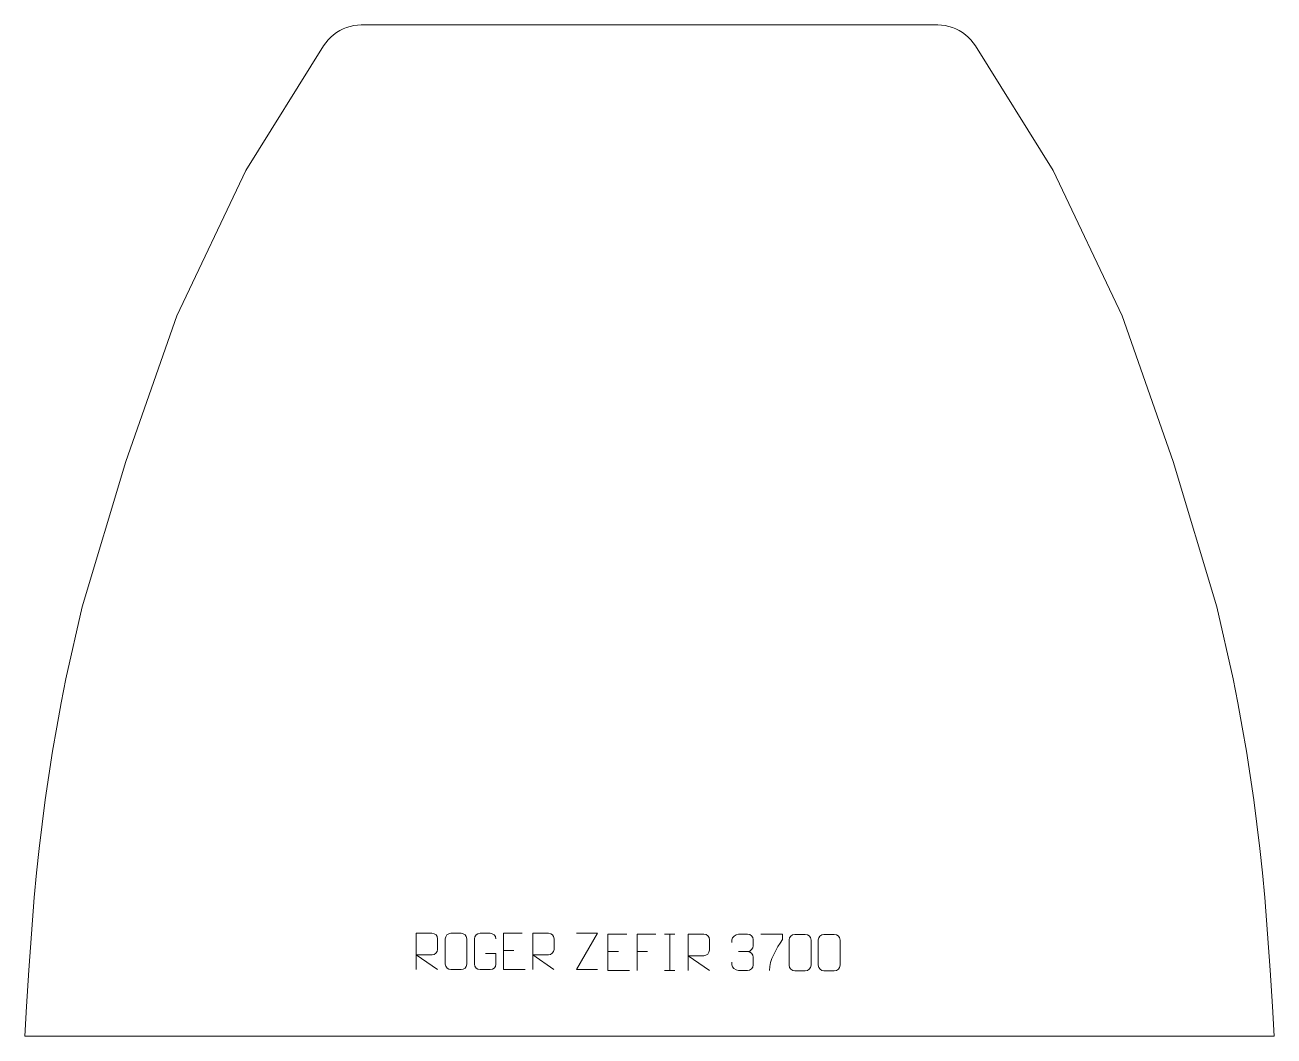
# Model space of a CAD drawing. Header units: millimetres. Extents: x -429 to 430, y 847 to 1542.
import ezdxf

# ---------------------------------------------------------------- set-up
doc = ezdxf.new("R2010")
doc.units = ezdxf.units.MM
doc.header["$MEASUREMENT"] = 0
doc.layers.add('layer 1', color=7, linetype='Continuous')

msp = doc.modelspace()

# ---------------------------------------------------------------- linework, layer by layer
at = {"layer": 'layer 1', "color": 242, "lineweight": 9}
msp.add_open_spline([(-197.485, 1542.0238), (-197.485, 1542.0238), (198.6757, 1542.0238), (198.6757, 1542.0238), (198.6757, 1542.0238), (198.6757, 1542.0238), (201.2483, 1541.9154), (201.2483, 1541.9154), (201.2483, 1541.9154), (201.2483, 1541.9154), (203.8018, 1541.5901), (203.8018, 1541.5901), (203.8018, 1541.5901), (203.8018, 1541.5901), (206.3183, 1541.0516), (206.3183, 1541.0516), (206.3183, 1541.0516), (206.3183, 1541.0516), (208.7824, 1540.3025), (208.7824, 1540.3025), (208.7824, 1540.3025), (208.7824, 1540.3025), (211.1733, 1539.3492), (211.1733, 1539.3492), (211.1733, 1539.3492), (211.1733, 1539.3492), (213.4748, 1538.1971), (213.4748, 1538.1971), (213.4748, 1538.1971), (213.4748, 1538.1971), (215.6709, 1536.8566), (215.6709, 1536.8566), (215.6709, 1536.8566), (215.6709, 1536.8566), (217.7479, 1535.3327), (217.7479, 1535.3327), (217.7479, 1535.3327), (217.7479, 1535.3327), (219.6874, 1533.6416), (219.6874, 1533.6416), (219.6874, 1533.6416), (219.6874, 1533.6416), (221.4788, 1531.7929), (221.4788, 1531.7929), (221.4788, 1531.7929), (221.4788, 1531.7929), (223.108, 1529.8005), (223.108, 1529.8005), (223.108, 1529.8005), (223.108, 1529.8005), (224.5627, 1527.6775), (224.5627, 1527.6775), (224.5627, 1527.6775), (224.5627, 1527.6775), (278.0952, 1442.0246), (278.0952, 1442.0246), (278.0952, 1442.0246), (278.0952, 1442.0246), (325.5948, 1342.0245), (325.5948, 1342.0245), (325.5948, 1342.0245), (325.5948, 1342.0245), (360.5954, 1242.0239), (360.5954, 1242.0239), (360.5954, 1242.0239), (360.5954, 1242.0239), (390.5961, 1142.0246), (390.5961, 1142.0246), (390.5961, 1142.0246), (390.5961, 1142.0246), (401.7261, 1092.6094), (401.7261, 1092.6094), (401.7261, 1092.6094), (401.7261, 1092.6094), (405.0061, 1076.0479), (405.0061, 1076.0479), (405.0061, 1076.0479), (405.0061, 1076.0479), (408.0711, 1059.4417), (408.0711, 1059.4417), (408.0711, 1059.4417), (408.0711, 1059.4417), (410.9192, 1042.8007), (410.9192, 1042.8007), (410.9192, 1042.8007), (410.9192, 1042.8007), (413.5523, 1026.1208), (413.5523, 1026.1208), (413.5523, 1026.1208), (413.5523, 1026.1208), (415.9667, 1009.4098), (415.9667, 1009.4098), (415.9667, 1009.4098), (415.9667, 1009.4098), (418.1647, 992.668), (418.1647, 992.668), (418.1647, 992.668), (418.1647, 992.668), (420.1444, 975.8992), (420.1444, 975.8992), (420.1444, 975.8992), (420.1444, 975.8992), (421.9055, 959.1063), (421.9055, 959.1063), (421.9055, 959.1063), (421.9055, 959.1063), (423.4484, 942.2932), (423.4484, 942.2932), (423.4484, 942.2932), (423.4484, 942.2932), (425.4612, 917.3048), (425.4612, 917.3048), (425.4612, 917.3048), (425.4612, 917.3048), (427.2431, 892.301), (427.2431, 892.301), (427.2431, 892.301), (427.2431, 892.301), (428.7954, 867.281), (428.7954, 867.281), (428.7954, 867.281), (428.7954, 867.281), (429.8653, 847.0247), (429.8653, 847.0247), (429.8653, 847.0247), (429.8653, 847.0247), (-428.6741, 847.0247), (-428.6741, 847.0247), (-428.6741, 847.0247), (-428.6741, 847.0247), (-427.6047, 867.281), (-427.6047, 867.281), (-427.6047, 867.281), (-427.6047, 867.281), (-426.0523, 892.301), (-426.0523, 892.301), (-426.0523, 892.301), (-426.0523, 892.301), (-424.2691, 917.3048), (-424.2691, 917.3048), (-424.2691, 917.3048), (-424.2691, 917.3048), (-422.2572, 942.2932), (-422.2572, 942.2932), (-422.2572, 942.2932), (-422.2572, 942.2932), (-420.713, 959.1063), (-420.713, 959.1063), (-420.713, 959.1063), (-420.713, 959.1063), (-418.9519, 975.8992), (-418.9519, 975.8992), (-418.9519, 975.8992), (-418.9519, 975.8992), (-416.9721, 992.668), (-416.9721, 992.668), (-416.9721, 992.668), (-416.9721, 992.668), (-414.7746, 1009.4098), (-414.7746, 1009.4098), (-414.7746, 1009.4098), (-414.7746, 1009.4098), (-412.3597, 1026.1208), (-412.3597, 1026.1208), (-412.3597, 1026.1208), (-412.3597, 1026.1208), (-409.7285, 1042.8007), (-409.7285, 1042.8007), (-409.7285, 1042.8007), (-409.7285, 1042.8007), (-406.8799, 1059.4417), (-406.8799, 1059.4417), (-406.8799, 1059.4417), (-406.8799, 1059.4417), (-403.8154, 1076.0479), (-403.8154, 1076.0479), (-403.8154, 1076.0479), (-403.8154, 1076.0479), (-400.5335, 1092.6094), (-400.5335, 1092.6094), (-400.5335, 1092.6094), (-400.5335, 1092.6094), (-389.4035, 1142.0246), (-389.4035, 1142.0246), (-389.4035, 1142.0246), (-389.4035, 1142.0246), (-359.4047, 1242.0239), (-359.4047, 1242.0239), (-359.4047, 1242.0239), (-359.4047, 1242.0239), (-324.404, 1342.0245), (-324.404, 1342.0245), (-324.404, 1342.0245), (-324.404, 1342.0245), (-276.9044, 1442.0246), (-276.9044, 1442.0246), (-276.9044, 1442.0246), (-276.9044, 1442.0246), (-223.372, 1527.6775), (-223.372, 1527.6775), (-223.372, 1527.6775), (-223.372, 1527.6775), (-221.9168, 1529.8005), (-221.9168, 1529.8005), (-221.9168, 1529.8005), (-221.9168, 1529.8005), (-220.288, 1531.7929), (-220.288, 1531.7929), (-220.288, 1531.7929), (-220.288, 1531.7929), (-218.4967, 1533.6416), (-218.4967, 1533.6416), (-218.4967, 1533.6416), (-218.4967, 1533.6416), (-216.5553, 1535.3327), (-216.5553, 1535.3327), (-216.5553, 1535.3327), (-216.5553, 1535.3327), (-214.4802, 1536.8566), (-214.4802, 1536.8566), (-214.4802, 1536.8566), (-214.4802, 1536.8566), (-212.2836, 1538.1971), (-212.2836, 1538.1971), (-212.2836, 1538.1971), (-212.2836, 1538.1971), (-209.9808, 1539.3492), (-209.9808, 1539.3492), (-209.9808, 1539.3492), (-209.9808, 1539.3492), (-207.5899, 1540.3025), (-207.5899, 1540.3025), (-207.5899, 1540.3025), (-207.5899, 1540.3025), (-205.1276, 1541.0516), (-205.1276, 1541.0516), (-205.1276, 1541.0516), (-205.1276, 1541.0516), (-202.6106, 1541.5901), (-202.6106, 1541.5901), (-202.6106, 1541.5901), (-202.6106, 1541.5901), (-200.0575, 1541.9154), (-200.0575, 1541.9154), (-200.0575, 1541.9154), (-200.0575, 1541.9154), (-197.485, 1542.0238), (-197.485, 1542.0238)], degree=3, knots=[0, 0, 0, 0, 0.01587302, 0.01587302, 0.01587302, 0.01587302, 0.03174603, 0.03174603, 0.03174603, 0.03174603, 0.04761905, 0.04761905, 0.04761905, 0.04761905, 0.06349206, 0.06349206, 0.06349206, 0.06349206, 0.07936508, 0.07936508, 0.07936508, 0.07936508, 0.0952381, 0.0952381, 0.0952381, 0.0952381, 0.11111111, 0.11111111, 0.11111111, 0.11111111, 0.12698413, 0.12698413, 0.12698413, 0.12698413, 0.14285714, 0.14285714, 0.14285714, 0.14285714, 0.15873016, 0.15873016, 0.15873016, 0.15873016, 0.17460317, 0.17460317, 0.17460317, 0.17460317, 0.19047619, 0.19047619, 0.19047619, 0.19047619, 0.20634921, 0.20634921, 0.20634921, 0.20634921, 0.22222222, 0.22222222, 0.22222222, 0.22222222, 0.23809524, 0.23809524, 0.23809524, 0.23809524, 0.25396825, 0.25396825, 0.25396825, 0.25396825, 0.26984127, 0.26984127, 0.26984127, 0.26984127, 0.28571429, 0.28571429, 0.28571429, 0.28571429, 0.3015873, 0.3015873, 0.3015873, 0.3015873, 0.31746032, 0.31746032, 0.31746032, 0.31746032, 0.33333333, 0.33333333, 0.33333333, 0.33333333, 0.34920635, 0.34920635, 0.34920635, 0.34920635, 0.36507937, 0.36507937, 0.36507937, 0.36507937, 0.38095238, 0.38095238, 0.38095238, 0.38095238, 0.3968254, 0.3968254, 0.3968254, 0.3968254, 0.41269841, 0.41269841, 0.41269841, 0.41269841, 0.42857143, 0.42857143, 0.42857143, 0.42857143, 0.44444444, 0.44444444, 0.44444444, 0.44444444, 0.46031746, 0.46031746, 0.46031746, 0.46031746, 0.47619048, 0.47619048, 0.47619048, 0.47619048, 0.49206349, 0.49206349, 0.49206349, 0.49206349, 0.50793651, 0.50793651, 0.50793651, 0.50793651, 0.52380952, 0.52380952, 0.52380952, 0.52380952, 0.53968254, 0.53968254, 0.53968254, 0.53968254, 0.55555556, 0.55555556, 0.55555556, 0.55555556, 0.57142857, 0.57142857, 0.57142857, 0.57142857, 0.58730159, 0.58730159, 0.58730159, 0.58730159, 0.6031746, 0.6031746, 0.6031746, 0.6031746, 0.61904762, 0.61904762, 0.61904762, 0.61904762, 0.63492063, 0.63492063, 0.63492063, 0.63492063, 0.65079365, 0.65079365, 0.65079365, 0.65079365, 0.66666667, 0.66666667, 0.66666667, 0.66666667, 0.68253968, 0.68253968, 0.68253968, 0.68253968, 0.6984127, 0.6984127, 0.6984127, 0.6984127, 0.71428571, 0.71428571, 0.71428571, 0.71428571, 0.73015873, 0.73015873, 0.73015873, 0.73015873, 0.74603175, 0.74603175, 0.74603175, 0.74603175, 0.76190476, 0.76190476, 0.76190476, 0.76190476, 0.77777778, 0.77777778, 0.77777778, 0.77777778, 0.79365079, 0.79365079, 0.79365079, 0.79365079, 0.80952381, 0.80952381, 0.80952381, 0.80952381, 0.82539683, 0.82539683, 0.82539683, 0.82539683, 0.84126984, 0.84126984, 0.84126984, 0.84126984, 0.85714286, 0.85714286, 0.85714286, 0.85714286, 0.87301587, 0.87301587, 0.87301587, 0.87301587, 0.88888889, 0.88888889, 0.88888889, 0.88888889, 0.9047619, 0.9047619, 0.9047619, 0.9047619, 0.92063492, 0.92063492, 0.92063492, 0.92063492, 0.93650794, 0.93650794, 0.93650794, 0.93650794, 0.95238095, 0.95238095, 0.95238095, 0.95238095, 0.96825397, 0.96825397, 0.96825397, 0.96825397, 1, 1, 1, 1], dxfattribs=at)
at = {"layer": 'layer 1', "color": 250, "lineweight": 9}
for points, knots in [([(-159.7062, 892.6614), (-159.7062, 892.6614), (-159.7062, 917.6149), (-159.7062, 917.6149), (-159.7062, 917.6149), (-156.1114, 917.6149), (-152.5159, 917.6149), (-148.9207, 917.6149), (-148.9207, 917.6149), (-146.5954, 917.5772), (-145.0381, 916.0872), (-145.0422, 913.7208), (-145.0422, 913.7208), (-145.0426, 911.6853), (-145.0426, 908.6259), (-145.0422, 906.5899), (-145.0422, 906.5899), (-145.0487, 904.7144), (-146.861, 902.7726), (-148.8705, 902.7535), (-148.8705, 902.7535), (-148.8705, 902.7535), (-159.7062, 902.7535), (-159.7062, 902.7535), (-159.7062, 902.7535), (-159.7062, 902.7535), (-145.0515, 892.6614), (-145.0515, 892.6614)], [0, 0, 0, 0, 0.125, 0.125, 0.125, 0.125, 0.25, 0.25, 0.25, 0.25, 0.375, 0.375, 0.375, 0.375, 0.5, 0.5, 0.5, 0.5, 0.625, 0.625, 0.625, 0.625, 0.75, 0.75, 0.75, 0.75, 1, 1, 1, 1]), ([(-135.8938, 917.6146), (-133.5681, 917.6146), (-131.242, 917.6146), (-128.9159, 917.6146), (-128.9159, 917.6146), (-126.9693, 917.6502), (-124.9779, 916.1586), (-124.9512, 913.721), (-124.9512, 913.721), (-124.9516, 907.9741), (-124.9516, 902.2268), (-124.9512, 896.4791), (-124.9512, 896.4791), (-125.091, 894.1557), (-126.7682, 892.6761), (-128.9159, 892.6653), (-128.9159, 892.6653), (-131.2478, 892.6657), (-133.5797, 892.6657), (-135.9112, 892.6653), (-135.9112, 892.6653), (-137.8362, 892.5599), (-139.8083, 894.4444), (-139.7971, 896.4617), (-139.7971, 896.4617), (-139.7968, 902.2318), (-139.7968, 908.0015), (-139.7971, 913.7708), (-139.7971, 913.7708), (-139.7929, 915.9089), (-138.0462, 917.6281), (-135.8938, 917.6146)], [0, 0, 0, 0, 0.11111111, 0.11111111, 0.11111111, 0.11111111, 0.22222222, 0.22222222, 0.22222222, 0.22222222, 0.33333333, 0.33333333, 0.33333333, 0.33333333, 0.44444444, 0.44444444, 0.44444444, 0.44444444, 0.55555556, 0.55555556, 0.55555556, 0.55555556, 0.66666667, 0.66666667, 0.66666667, 0.66666667, 0.77777778, 0.77777778, 0.77777778, 0.77777778, 1, 1, 1, 1]), ([(-112.1193, 903.6471), (-112.1193, 903.6471), (-104.9512, 903.6471), (-104.9512, 903.6471), (-104.9512, 903.6471), (-104.9512, 903.6471), (-104.9512, 896.479), (-104.9512, 896.479), (-104.9512, 896.479), (-105.0909, 894.1556), (-106.7681, 892.676), (-108.9159, 892.6652), (-108.9159, 892.6652), (-111.2477, 892.6656), (-113.5797, 892.6656), (-115.9112, 892.6652), (-115.9112, 892.6652), (-117.8361, 892.5598), (-119.8083, 894.4443), (-119.7971, 896.4616), (-119.7971, 896.4616), (-119.7967, 902.2317), (-119.7967, 908.0014), (-119.7971, 913.7707), (-119.7971, 913.7707), (-119.7929, 915.9088), (-118.0461, 917.628), (-115.8938, 917.6146), (-115.8938, 917.6146), (-113.5681, 917.6146), (-111.242, 917.6146), (-108.9159, 917.6146), (-108.9159, 917.6146), (-106.9692, 917.65), (-104.9778, 916.1585), (-104.9512, 913.7208)], [0, 0, 0, 0, 0.1, 0.1, 0.1, 0.1, 0.2, 0.2, 0.2, 0.2, 0.3, 0.3, 0.3, 0.3, 0.4, 0.4, 0.4, 0.4, 0.5, 0.5, 0.5, 0.5, 0.6, 0.6, 0.6, 0.6, 0.7, 0.7, 0.7, 0.7, 0.8, 0.8, 0.8, 0.8, 1, 1, 1, 1]), ([(-86.9332, 917.6149), (-86.9332, 917.6149), (-99.8071, 917.6149), (-99.8071, 917.6149), (-99.8071, 917.6149), (-99.8071, 917.6149), (-99.8071, 892.6613), (-99.8071, 892.6613), (-99.8071, 892.6613), (-99.8071, 892.6613), (-84.9413, 892.6613), (-84.9413, 892.6613)], [0, 0, 0, 0, 0.25, 0.25, 0.25, 0.25, 0.5, 0.5, 0.5, 0.5, 1, 1, 1, 1]), ([(-79.7062, 892.6614), (-79.7062, 892.6614), (-79.7062, 917.6149), (-79.7062, 917.6149), (-79.7062, 917.6149), (-76.1114, 917.6149), (-72.5159, 917.6149), (-68.9207, 917.6149), (-68.9207, 917.6149), (-66.5954, 917.5772), (-65.0381, 916.0872), (-65.0422, 913.7208), (-65.0422, 913.7208), (-65.0426, 911.6853), (-65.0426, 908.6259), (-65.0422, 906.5899), (-65.0422, 906.5899), (-65.0487, 904.7144), (-66.861, 902.7726), (-68.8705, 902.7535), (-68.8705, 902.7535), (-68.8705, 902.7535), (-79.7062, 902.7535), (-79.7062, 902.7535), (-79.7062, 902.7535), (-79.7062, 902.7535), (-65.0515, 892.6614), (-65.0515, 892.6614)], [0, 0, 0, 0, 0.125, 0.125, 0.125, 0.125, 0.25, 0.25, 0.25, 0.25, 0.375, 0.375, 0.375, 0.375, 0.5, 0.5, 0.5, 0.5, 0.625, 0.625, 0.625, 0.625, 0.75, 0.75, 0.75, 0.75, 1, 1, 1, 1]), ([(-35.0767, 892.6594), (-35.0767, 892.6594), (-49.6957, 892.6594), (-49.6957, 892.6594), (-49.6957, 892.6594), (-49.6957, 892.6594), (-35.0524, 917.6168), (-35.0524, 917.6168), (-35.0524, 917.6168), (-35.0524, 917.6168), (-49.6957, 917.6168), (-49.6957, 917.6168)], [0, 0, 0, 0, 0.25, 0.25, 0.25, 0.25, 0.5, 0.5, 0.5, 0.5, 1, 1, 1, 1]), ([(-15.0842, 917.0178), (-15.0842, 917.0178), (-27.9581, 917.0178), (-27.9581, 917.0178), (-27.9581, 917.0178), (-27.9581, 917.0178), (-27.9581, 892.0642), (-27.9581, 892.0642), (-27.9581, 892.0642), (-27.9581, 892.0642), (-13.0923, 892.0642), (-13.0923, 892.0642)], [0, 0, 0, 0, 0.25, 0.25, 0.25, 0.25, 0.5, 0.5, 0.5, 0.5, 1, 1, 1, 1]), ([(4.9159, 917.0178), (4.9159, 917.0178), (-7.9581, 917.0178), (-7.9581, 917.0178), (-7.9581, 917.0178), (-7.9581, 917.0178), (-7.9581, 892.0642), (-7.9581, 892.0642)], [0, 0, 0, 0, 0.33333333, 0.33333333, 0.33333333, 0.33333333, 1, 1, 1, 1]), ([(27.1469, 892.0643), (27.1469, 892.0643), (27.1469, 917.0178), (27.1469, 917.0178), (27.1469, 917.0178), (30.7417, 917.0178), (34.3372, 917.0178), (37.9324, 917.0178), (37.9324, 917.0178), (40.2577, 916.9801), (41.815, 915.4901), (41.8109, 913.1237), (41.8109, 913.1237), (41.8105, 911.0882), (41.8105, 908.0288), (41.8109, 905.9928), (41.8109, 905.9928), (41.8044, 904.1173), (39.9921, 902.1755), (37.9826, 902.1564), (37.9826, 902.1564), (37.9826, 902.1564), (27.1469, 902.1564), (27.1469, 902.1564), (27.1469, 902.1564), (27.1469, 902.1564), (41.8016, 892.0643), (41.8016, 892.0643)], [0, 0, 0, 0, 0.125, 0.125, 0.125, 0.125, 0.25, 0.25, 0.25, 0.25, 0.375, 0.375, 0.375, 0.375, 0.5, 0.5, 0.5, 0.5, 0.625, 0.625, 0.625, 0.625, 0.75, 0.75, 0.75, 0.75, 1, 1, 1, 1]), ([(57.1317, 911.3231), (57.1317, 911.3231), (57.1317, 913.1803), (57.1317, 913.1803), (57.1317, 913.1803), (57.1174, 914.9222), (59.7819, 917.0403), (61.841, 917.0176), (61.841, 917.0176), (63.9051, 917.0176), (65.9691, 917.0176), (68.0328, 917.0176), (68.0328, 917.0176), (70.2273, 917.0264), (71.8256, 915.1796), (71.87, 913.2675), (71.87, 913.2675), (71.8696, 911.8324), (71.8696, 910.3973), (71.87, 908.9618), (71.87, 908.9618), (71.8214, 907.3083), (70.2188, 905.0783), (68.0205, 905.0883), (68.0205, 905.0883), (70.2242, 905.0771), (71.8322, 903.2739), (71.8862, 901.2144), (71.8862, 901.2144), (71.8858, 899.4297), (71.8858, 897.645), (71.8862, 895.8599), (71.8862, 895.8599), (71.8963, 893.7985), (69.8414, 892.0354), (68.0205, 892.0435), (68.0205, 892.0435), (65.9552, 892.0438), (63.89, 892.0438), (61.8244, 892.0435), (61.8244, 892.0435), (59.6558, 892.055), (57.1248, 894.4552), (57.1062, 895.917), (57.1062, 895.917), (57.1062, 895.917), (57.1062, 897.8256), (57.1062, 897.8256)], [0, 0, 0, 0, 0.07692308, 0.07692308, 0.07692308, 0.07692308, 0.15384615, 0.15384615, 0.15384615, 0.15384615, 0.23076923, 0.23076923, 0.23076923, 0.23076923, 0.30769231, 0.30769231, 0.30769231, 0.30769231, 0.38461538, 0.38461538, 0.38461538, 0.38461538, 0.46153846, 0.46153846, 0.46153846, 0.46153846, 0.53846154, 0.53846154, 0.53846154, 0.53846154, 0.61538462, 0.61538462, 0.61538462, 0.61538462, 0.69230769, 0.69230769, 0.69230769, 0.69230769, 0.76923077, 0.76923077, 0.76923077, 0.76923077, 0.84615385, 0.84615385, 0.84615385, 0.84615385, 1, 1, 1, 1]), ([(77.0882, 917.0099), (77.0882, 917.0099), (91.9043, 917.0099), (91.9043, 917.0099), (91.9043, 917.0099), (91.904, 915.7603), (91.904, 914.5107), (91.9043, 913.2609), (91.9043, 913.2609), (87.9099, 907.2638), (82.9947, 899.4302), (82.9947, 892.0514)], [0, 0, 0, 0, 0.25, 0.25, 0.25, 0.25, 0.5, 0.5, 0.5, 0.5, 1, 1, 1, 1]), ([(100.5331, 916.8937), (102.8992, 916.8937), (105.2657, 916.8937), (107.6322, 916.8937), (107.6322, 916.8937), (109.6127, 916.9293), (111.6387, 915.435), (111.6658, 912.9929), (111.6658, 912.9929), (111.6654, 907.2355), (111.6654, 901.4777), (111.6658, 895.7195), (111.6658, 895.7195), (111.5237, 893.3919), (109.8173, 891.9096), (107.6322, 891.8988), (107.6322, 891.8988), (105.2598, 891.8992), (102.8874, 891.8992), (100.5154, 891.8988), (100.5154, 891.8988), (98.5569, 891.7932), (96.5505, 893.6811), (96.5619, 895.7021), (96.5619, 895.7021), (96.5623, 901.4827), (96.5623, 907.263), (96.5619, 913.0428), (96.5619, 913.0428), (96.5662, 915.1848), (98.3433, 916.9073), (100.5331, 916.8937)], [0, 0, 0, 0, 0.11111111, 0.11111111, 0.11111111, 0.11111111, 0.22222222, 0.22222222, 0.22222222, 0.22222222, 0.33333333, 0.33333333, 0.33333333, 0.33333333, 0.44444444, 0.44444444, 0.44444444, 0.44444444, 0.55555556, 0.55555556, 0.55555556, 0.55555556, 0.66666667, 0.66666667, 0.66666667, 0.66666667, 0.77777778, 0.77777778, 0.77777778, 0.77777778, 1, 1, 1, 1]), ([(120.5331, 916.8937), (122.8992, 916.8937), (125.2657, 916.8937), (127.6322, 916.8937), (127.6322, 916.8937), (129.6127, 916.9293), (131.6387, 915.435), (131.6658, 912.9929), (131.6658, 912.9929), (131.6654, 907.2355), (131.6654, 901.4777), (131.6658, 895.7195), (131.6658, 895.7195), (131.5237, 893.3919), (129.8173, 891.9096), (127.6322, 891.8988), (127.6322, 891.8988), (125.2598, 891.8992), (122.8874, 891.8992), (120.5154, 891.8988), (120.5154, 891.8988), (118.5569, 891.7932), (116.5505, 893.6811), (116.5619, 895.7021), (116.5619, 895.7021), (116.5623, 901.4827), (116.5623, 907.263), (116.5619, 913.0428), (116.5619, 913.0428), (116.5662, 915.1848), (118.3433, 916.9073), (120.5331, 916.8937)], [0, 0, 0, 0, 0.11111111, 0.11111111, 0.11111111, 0.11111111, 0.22222222, 0.22222222, 0.22222222, 0.22222222, 0.33333333, 0.33333333, 0.33333333, 0.33333333, 0.44444444, 0.44444444, 0.44444444, 0.44444444, 0.55555556, 0.55555556, 0.55555556, 0.55555556, 0.66666667, 0.66666667, 0.66666667, 0.66666667, 0.77777778, 0.77777778, 0.77777778, 0.77777778, 1, 1, 1, 1])]:
    msp.add_open_spline(points, degree=3, knots=knots, dxfattribs=at)
for points in [[(10.8948, 917.0178), (10.8948, 917.0178), (18.0629, 917.0178), (18.0629, 917.0178)], [(14.4788, 917.0178), (14.4788, 917.0178), (14.4788, 892.0643), (14.4788, 892.0643)], [(-99.8071, 905.7352), (-99.8071, 905.7352), (-92.639, 905.7352), (-92.639, 905.7352)], [(-27.9581, 905.1381), (-27.9581, 905.1381), (-20.79, 905.1381), (-20.79, 905.1381)], [(-7.9581, 905.1381), (-7.9581, 905.1381), (-0.79, 905.1381), (-0.79, 905.1381)], [(61.8414, 905.0779), (61.8414, 905.0779), (68.0378, 905.0779), (68.0378, 905.0779)], [(10.8948, 892.0643), (10.8948, 892.0643), (18.0629, 892.0643), (18.0629, 892.0643)]]:
    msp.add_open_spline(points, degree=3, dxfattribs=at)

doc.saveas('drawing.dxf')
